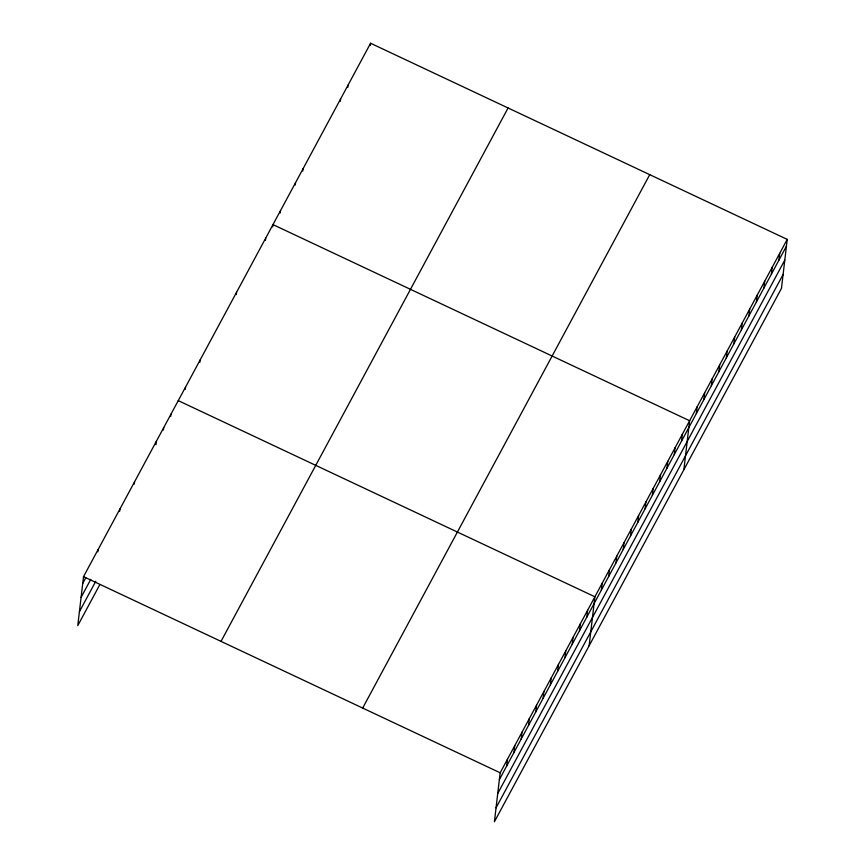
<?xml version="1.0" encoding="UTF-8"?>
<svg xmlns="http://www.w3.org/2000/svg" width="865" height="865" viewBox="0 0 865 865"><rect width="100%" height="100%" fill="white"/><g stroke="black" fill="none" stroke-linecap="round" stroke-linejoin="round"><path stroke-width="1.3" d="M787.226 239.389L500.165 772.791L494.412 821.75L781.473 288.348L787.226 239.389L370.588 43.25L83.527 576.652L77.774 625.611L99.637 584.989M97.832 551.838L98.102 549.567M119.694 511.215L119.954 508.944M134.27 484.141L134.529 481.87M155.992 444.653L156.392 441.247M163.409 429.981L163.68 427.71M170.697 416.433L170.967 414.173M185.272 389.358L185.542 387.088M199.847 362.273L200.118 360.002M236.286 294.576L236.556 292.305M265.436 240.416L265.696 238.145M272.724 226.879L272.983 224.608L689.621 420.747L683.869 469.706M280.228 212.92L280.498 210.66M295.246 185.024L295.516 182.753M302.75 171.075L303.02 168.805M340.291 101.324L340.561 99.053M347.806 87.365L348.065 85.105M370.328 45.521L370.588 43.25M506.652 766.055L507.452 759.254M513.94 752.518L514.74 745.716M521.227 738.98L522.017 732.168M528.504 725.443L529.304 718.631M535.792 711.895L536.592 705.094M543.079 698.358L543.88 691.557M550.367 684.821L551.167 678.009M557.655 671.272L558.455 664.471M564.942 657.735L565.742 650.934M572.23 644.198L573.03 637.386M579.518 630.661L580.318 623.849M586.805 617.113L587.605 610.312M589.141 645.733L594.893 596.774L178.255 400.625M601.38 590.038L602.181 583.226M608.668 576.501L609.468 569.689M615.956 562.953L616.756 556.152M623.243 549.416L624.043 542.615M630.531 535.878L631.331 529.066M637.819 522.341L638.619 515.529M645.106 508.793L645.906 501.992M652.394 495.256L653.194 488.455M659.681 481.719L660.482 474.907M666.969 468.17L667.769 461.369M674.257 454.633L675.046 447.832M681.534 441.096L682.334 434.284M696.336 413.6L697.136 406.799M703.84 399.652L704.64 392.851M711.354 385.704L712.154 378.902M718.858 371.755L719.658 364.943M726.362 357.807L727.162 350.995M733.877 343.848L734.677 337.047M741.381 329.9L742.181 323.099M748.885 315.952L749.685 309.14M756.399 302.004L757.199 295.192M763.903 288.056L764.703 281.244M771.418 274.097L772.218 267.296M778.922 260.149L779.722 253.348M82.726 583.453L85.754 577.809M81.094 597.369L90.803 579.312M79.407 611.696L95.799 581.237M221.018 641.376L508.079 107.974M362.673 708.067L649.734 174.665M499.365 779.603L786.426 246.201M497.732 793.508L784.793 260.106M496.045 807.845L783.117 274.443M83.527 576.652L500.165 772.791"/></g></svg>
